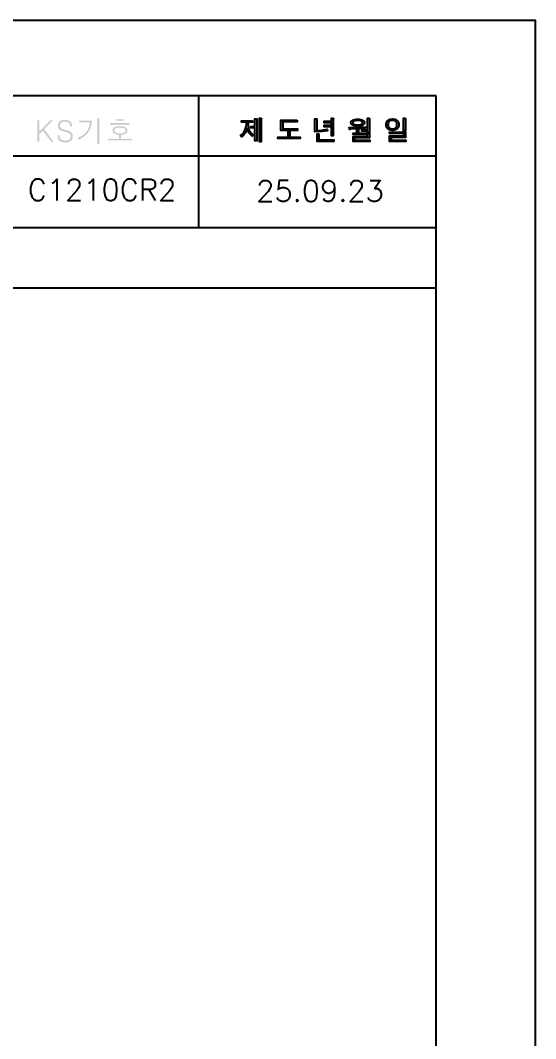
# Model space of a CAD drawing. Extents: x 63725 to 66151, y 58153 to 61583.
# Drawn here: x 65331 to 66151, y 59963 to 61583 of the extents above; entities that cross this region are included whole.
import ezdxf
from ezdxf.lldxf.tags import DXFTag

# ---------------------------------------------------------------- set-up
doc = ezdxf.new("R2010")
doc.units = 0
doc.header["$MEASUREMENT"] = 0
for name, color, linetype in [('LINE', 7, 'CONTINUOUS'), ('LINE @ 1 VP1', 7, 'CONTINUOUS'), ('LINE @ 1 VPModel', 7, 'CONTINUOUS'), ('YA', 7, 'CONTINUOUS')]:
    doc.layers.add(name, color=color, linetype=linetype)
doc.styles.get("Standard").update_dxf_attribs({"font": 'txt.shx', "bigfont": 'ghs.shx'})
tags = doc.linetypes.add('Amconstr', pattern=[9999, 9999, 0]).pattern_tags.tags
tags[6:7] = [DXFTag(74, 4), DXFTag(75, 0), DXFTag(340, '0'), DXFTag(46, 1.0), DXFTag(50, 0.0), DXFTag(44, 0.0), DXFTag(45, 0.0)]
tags[4:5] = [DXFTag(74, 4), DXFTag(75, 0), DXFTag(340, '0'), DXFTag(46, 1.0), DXFTag(50, 0.0), DXFTag(44, 0.0), DXFTag(45, 0.0)]

# ---------------------------------------------------------------- blocks, each defined once
blk = doc.blocks.new('*U32')
at = {"layer": 'LINE @ 1 VP1', "linetype": 'Amconstr'}
h = blk.add_hatch(color=256, dxfattribs=at)
h.dxf.hatch_style = 1
h.paths.add_polyline_path([(65368.8, 61410), (65382.5, 61424.1), (65378.5, 61424.1), (65361, 61406.1), (65361, 61424.1), (65357.9, 61424.1), (65357.9, 61390.1), (65361, 61390.1), (65361, 61402.1), (65366.6, 61407.9), (65380.3, 61390.1), (65384.2, 61390.1)])
h.paths.add_polyline_path([(65395.1, 61412.4), (65394.9, 61412.8), (65394.6, 61413.2), (65394.4, 61413.6), (65394.3, 61414.1), (65394.2, 61414.6), (65394.1, 61415.8), (65394.1, 61416.5), (65394.2, 61417.2), (65394.4, 61417.9), (65394.6, 61418.5), (65394.9, 61419.1), (65395.2, 61419.6), (65395.6, 61420.1), (65396.1, 61420.5), (65396.6, 61420.9), (65397.2, 61421.2), (65397.9, 61421.5), (65398.6, 61421.8), (65400.1, 61422.1), (65401.9, 61422.2), (65403.7, 61422.1), (65405.4, 61421.7), (65406.1, 61421.4), (65406.8, 61421.1), (65407.4, 61420.7), (65408, 61420.2), (65408.5, 61419.7), (65409, 61419.1), (65409.3, 61418.5), (65409.7, 61417.8), (65409.9, 61417.1), (65410.1, 61416.3), (65410.2, 61414.6), (65413.5, 61414.6), (65413.3, 61417), (65413, 61418), (65412.7, 61419), (65412.2, 61419.9), (65411.7, 61420.7), (65411.1, 61421.5), (65410.4, 61422.2), (65409.6, 61422.9), (65408.8, 61423.4), (65407.8, 61423.9), (65406.8, 61424.2), (65404.6, 61424.8), (65402, 61424.9), (65399.6, 61424.8), (65397.4, 61424.3), (65396.4, 61424), (65395.4, 61423.5), (65394.6, 61423), (65393.8, 61422.4), (65393.1, 61421.8), (65392.5, 61421.1), (65392, 61420.3), (65391.6, 61419.5), (65391.2, 61418.7), (65391, 61417.8), (65390.9, 61416.8), (65390.8, 61415.8), (65391, 61414), (65391.1, 61413.1), (65391.4, 61412.3), (65391.7, 61411.6), (65392.1, 61410.9), (65392.6, 61410.3), (65393.1, 61409.8), (65393.7, 61409.3), (65394.3, 61408.9), (65395.9, 61408), (65400.2, 61406.6), (65403.3, 61405.8), (65407.1, 61404.6), (65408.4, 61404), (65408.9, 61403.7), (65409.4, 61403.4), (65409.8, 61402.9), (65410.2, 61402.5), (65410.6, 61402), (65410.8, 61401.4), (65411, 61400.8), (65411.2, 61400.1), (65411.3, 61398.6), (65411.3, 61397.8), (65411.2, 61397.1), (65411, 61396.5), (65410.7, 61395.8), (65410.4, 61395.3), (65410, 61394.7), (65409.6, 61394.2), (65409, 61393.8), (65408.4, 61393.3), (65407.8, 61392.9), (65407.1, 61392.6), (65406.4, 61392.4), (65404.7, 61392), (65402.8, 61391.9), (65400.6, 61392), (65398.7, 61392.5), (65397.9, 61392.8), (65397.1, 61393.2), (65396.4, 61393.6), (65395.8, 61394.2), (65395.2, 61394.8), (65394.7, 61395.4), (65394.3, 61396.1), (65393.9, 61396.8), (65393.6, 61397.6), (65393.5, 61398.5), (65393.3, 61400.4), (65390.1, 61400.4), (65390.1, 61400.1), (65390.3, 61397.6), (65390.5, 61396.5), (65390.9, 61395.5), (65391.3, 61394.5), (65391.9, 61393.6), (65392.5, 61392.8), (65393.3, 61392), (65394.2, 61391.3), (65395.1, 61390.8), (65396.2, 61390.3), (65397.3, 61389.9), (65399.9, 61389.3), (65402.8, 61389.2), (65405.3, 61389.3), (65407.6, 61389.8), (65408.6, 61390.2), (65409.6, 61390.7), (65410.5, 61391.2), (65411.3, 61391.8), (65412, 61392.5), (65412.7, 61393.3), (65413.2, 61394.1), (65413.6, 61394.9), (65414, 61395.8), (65414.2, 61396.8), (65414.4, 61397.9), (65414.4, 61398.9), (65414.3, 61400.9), (65414.1, 61401.8), (65413.8, 61402.6), (65413.4, 61403.4), (65413, 61404.1), (65412.4, 61404.8), (65411.8, 61405.4), (65411.2, 61405.9), (65410.4, 61406.4), (65408.6, 61407.4), (65406.4, 61408.2), (65403.8, 61409), (65399.8, 61409.9), (65398.4, 61410.3), (65397.2, 61410.8), (65396.2, 61411.4), (65395.8, 61411.7), (65395.4, 61412)])
h.paths.add_polyline_path([(65444.4, 61417.9), (65445.2, 61423.5), (65424.5, 61423.5), (65424.5, 61420.9), (65441.8, 61420.9), (65441.1, 61416.5), (65439.8, 61412.4), (65437.9, 61408.6), (65435.4, 61405.2), (65432.6, 61402.4), (65429.4, 61400), (65425.9, 61397.9), (65422, 61396.3), (65424.1, 61393.7), (65428.5, 61395.9), (65432.3, 61398.3), (65435.5, 61401.1), (65438.3, 61404.2), (65440.9, 61408.2), (65443, 61412.8)])
h.paths.add_polyline_path([(65456.8, 61426), (65456.9, 61426.6), (65457.1, 61427), (65457.2, 61427.2), (65457.3, 61427.3), (65457.3, 61427.4), (65457.3, 61427.4), (65457.3, 61427.4), (65457.3, 61427.5), (65457.3, 61427.5), (65457.3, 61427.5), (65457.3, 61427.5), (65457.3, 61427.5), (65457.3, 61427.5), (65457.2, 61427.6), (65457.2, 61427.6), (65457.2, 61427.6), (65457.1, 61427.6), (65456.8, 61427.7), (65455.9, 61427.7), (65453.7, 61427.7), (65453.7, 61386.3), (65456.8, 61386.3)])
h.paths.add_polyline_path([(65496.2, 61425.9), (65482.8, 61425.9), (65482.8, 61423.5), (65496.2, 61423.5)])
h.paths.add_polyline_path([(65505.2, 61420), (65473.9, 61420), (65473.9, 61417.6), (65505.2, 61417.6)])
h.paths.add_polyline_path([(65498.5, 61412.9), (65497.7, 61413.4), (65496.8, 61413.8), (65494.7, 61414.5), (65492.3, 61414.8), (65489.6, 61415), (65486.8, 61414.8), (65484.4, 61414.5), (65482.3, 61413.8), (65481.4, 61413.4), (65480.6, 61412.9), (65479.9, 61412.5), (65479.3, 61411.9), (65478.8, 61411.4), (65478.4, 61410.8), (65478.1, 61410.1), (65477.9, 61409.5), (65477.8, 61408.7), (65477.7, 61408), (65477.8, 61407.3), (65477.9, 61406.7), (65478.1, 61406), (65478.4, 61405.5), (65478.7, 61404.9), (65479.1, 61404.4), (65479.6, 61403.9), (65480.2, 61403.4), (65480.9, 61402.9), (65481.7, 61402.5), (65483.5, 61401.9), (65485.6, 61401.4), (65488, 61401.2), (65488, 61394.7), (65470, 61394.7), (65470, 61392.2), (65509.1, 61392.2), (65509.1, 61394.7), (65491.1, 61394.7), (65491.1, 61401.2), (65493.5, 61401.4), (65495.6, 61401.9), (65497.4, 61402.5), (65498.2, 61402.9), (65498.9, 61403.4), (65499.5, 61403.9), (65500, 61404.4), (65500.4, 61404.9), (65500.8, 61405.5), (65501, 61406), (65501.2, 61406.7), (65501.4, 61407.3), (65501.4, 61408), (65501.4, 61408.7), (65501.2, 61409.5), (65501, 61410.1), (65500.7, 61410.8), (65500.3, 61411.4), (65499.8, 61411.9), (65499.2, 61412.5)])
h.paths.add_polyline_path([(65485.6, 61412.3), (65487.4, 61412.5), (65489.6, 61412.6), (65491.7, 61412.5), (65493.5, 61412.3), (65495, 61411.9), (65495.7, 61411.7), (65496.3, 61411.4), (65496.8, 61411.1), (65497.2, 61410.7), (65497.6, 61410.4), (65497.9, 61410), (65498.1, 61409.5), (65498.3, 61409.1), (65498.4, 61408.6), (65498.4, 61408), (65498.4, 61407.5), (65498.3, 61407), (65498.1, 61406.6), (65497.9, 61406.1), (65497.6, 61405.7), (65497.2, 61405.3), (65496.8, 61405), (65496.3, 61404.7), (65495.7, 61404.4), (65495, 61404.1), (65493.5, 61403.8), (65491.6, 61403.5), (65489.6, 61403.4), (65487.4, 61403.5), (65485.6, 61403.8), (65484.1, 61404.1), (65483.4, 61404.4), (65482.8, 61404.7), (65482.3, 61405), (65481.9, 61405.3), (65481.5, 61405.7), (65481.2, 61406.1), (65481, 61406.6), (65480.8, 61407), (65480.7, 61407.5), (65480.7, 61408), (65480.7, 61408.6), (65480.8, 61409.1), (65481, 61409.5), (65481.2, 61410), (65481.5, 61410.4), (65481.9, 61410.7), (65482.3, 61411.1), (65482.8, 61411.4), (65483.4, 61411.7), (65484.1, 61411.9)], flags=16)
h.paths.add_polyline_path([(65700.2, 61423.6), (65683, 61423.6), (65683, 61421.3), (65690.8, 61421.3), (65690.6, 61417.7), (65690.1, 61414.4), (65689.2, 61411.2), (65688, 61408.2), (65686.6, 61405.6), (65685, 61403.4), (65683.1, 61401.5), (65681.1, 61400), (65683, 61397.8), (65686, 61400.8), (65688.4, 61404), (65690.4, 61407.5), (65691.8, 61411.2), (65692.1, 61409.6), (65692.7, 61407.9), (65693.5, 61406.2), (65694.7, 61404.4), (65696.9, 61401.5), (65699.6, 61399), (65701.6, 61401.1), (65699.7, 61402.5), (65697.9, 61404.3), (65696.5, 61406.3), (65695.2, 61408.7), (65694.1, 61411.7), (65693.5, 61414.8), (65693.3, 61418), (65693.6, 61421.3), (65700.2, 61421.3)])
h.paths.add_polyline_path([(65707.1, 61425.3), (65707.1, 61425.7), (65707.3, 61426.1), (65707.4, 61426.3), (65707.4, 61426.4), (65707.4, 61426.5), (65707.5, 61426.5), (65707.5, 61426.5), (65707.4, 61426.5), (65707.4, 61426.6), (65707.4, 61426.6), (65707.4, 61426.6), (65707.4, 61426.6), (65707.4, 61426.6), (65707.3, 61426.7), (65707, 61426.7), (65706.3, 61426.8), (65704.2, 61426.8), (65704.2, 61414.3), (65697.8, 61414.3), (65697.8, 61412.1), (65704.2, 61412.1), (65704.2, 61391.9), (65707.1, 61391.9)])
h.paths.add_polyline_path([(65714.2, 61426.1), (65714.3, 61426.5), (65714.4, 61426.7), (65714.5, 61426.9), (65714.6, 61427.1), (65714.6, 61427.1), (65714.6, 61427.2), (65714.6, 61427.2), (65714.6, 61427.2), (65714.6, 61427.3), (65714.6, 61427.3), (65714.5, 61427.3), (65714.5, 61427.3), (65714.5, 61427.3), (65714.5, 61427.3), (65714.5, 61427.4), (65714.4, 61427.4), (65714.3, 61427.4), (65714, 61427.4), (65713.6, 61427.4), (65711.4, 61427.4), (65711.4, 61389.8), (65714.2, 61389.8)])
h.paths.add_polyline_path([(65771.2, 61424.4), (65745.5, 61424.4), (65745.5, 61408.3), (65756.9, 61408.3), (65756.9, 61397.5), (65740.6, 61397.5), (65740.6, 61395.2), (65776.1, 61395.2), (65776.1, 61397.5), (65759.8, 61397.5), (65759.8, 61408.3), (65771.8, 61408.3), (65771.8, 61410.7), (65748.3, 61410.7), (65748.3, 61422.1), (65771.2, 61422.1)])
h.paths.add_polyline_path([(65802.4, 61424.7), (65802.5, 61425.2), (65802.6, 61425.7), (65802.7, 61425.9), (65802.8, 61426), (65802.8, 61426.1), (65802.8, 61426.2), (65802.8, 61426.2), (65802.7, 61426.3), (65802.7, 61426.3), (65802.7, 61426.3), (65802.7, 61426.3), (65802.7, 61426.3), (65802.7, 61426.4), (65802.6, 61426.4), (65802.5, 61426.4), (65802.4, 61426.5), (65802.3, 61426.5), (65801.4, 61426.6), (65799.6, 61426.6), (65799.6, 61406), (65811.2, 61406.5), (65819.6, 61407.8), (65819.2, 61410.3), (65810.6, 61408.7), (65802.4, 61408.3)])
h.paths.add_polyline_path([(65828.9, 61426.2), (65828.9, 61426.5), (65829.1, 61426.8), (65829.1, 61427), (65829.2, 61427.1), (65829.2, 61427.2), (65829.2, 61427.2), (65829.2, 61427.2), (65829.2, 61427.2), (65829.2, 61427.3), (65829.2, 61427.3), (65829.2, 61427.3), (65829.2, 61427.3), (65829.1, 61427.3), (65829.1, 61427.3), (65829.1, 61427.4), (65829, 61427.4), (65828.9, 61427.4), (65828.6, 61427.4), (65828.3, 61427.4), (65826.1, 61427.4), (65826.1, 61422.7), (65814.2, 61422.7), (65814.2, 61420.3), (65826.1, 61420.3), (65826.1, 61416.4), (65814.2, 61416.4), (65814.2, 61414), (65826.1, 61414), (65826.1, 61399.7), (65828.9, 61399.7)])
h.paths.add_polyline_path([(65805.8, 61401.3), (65805.8, 61401.7), (65805.9, 61402), (65806, 61402.2), (65806.1, 61402.3), (65806.1, 61402.3), (65806.1, 61402.4), (65806.1, 61402.4), (65806.1, 61402.4), (65806.1, 61402.4), (65806.1, 61402.4), (65806.1, 61402.4), (65806, 61402.5), (65806, 61402.5), (65805.9, 61402.5), (65805.8, 61402.5), (65805.7, 61402.6), (65805, 61402.6), (65803, 61402.6), (65803, 61390.8), (65829.7, 61390.8), (65829.7, 61393.1), (65805.8, 61393.1)])
h.paths.add_polyline_path([(65877.7, 61418.4), (65878, 61418.9), (65878.2, 61419.4), (65878.3, 61420), (65878.4, 61420.5), (65878.3, 61421.1), (65878.2, 61421.7), (65878, 61422.2), (65877.7, 61422.8), (65877.3, 61423.2), (65876.9, 61423.7), (65876.3, 61424.1), (65875.7, 61424.5), (65874.1, 61425.3), (65872.2, 61425.8), (65870, 61426.1), (65867.6, 61426.2), (65865.2, 61426.1), (65863, 61425.8), (65861.1, 61425.3), (65859.5, 61424.5), (65858.9, 61424.1), (65858.4, 61423.7), (65857.9, 61423.2), (65857.5, 61422.8), (65857.2, 61422.2), (65857, 61421.7), (65856.9, 61421.1), (65856.9, 61420.5), (65856.9, 61420), (65857, 61419.4), (65857.2, 61418.9), (65857.5, 61418.4), (65857.9, 61417.9), (65858.4, 61417.5), (65858.9, 61417), (65859.5, 61416.6), (65860.3, 61416.2), (65861.1, 61415.9), (65863, 61415.3), (65865.2, 61415), (65867.6, 61414.9), (65870, 61415), (65872.2, 61415.3), (65874.1, 61415.9), (65874.9, 61416.2), (65875.7, 61416.6), (65876.3, 61417), (65876.9, 61417.5), (65877.3, 61417.9)])
h.paths.add_polyline_path([(65874.4, 61418.6), (65874, 61418.3), (65873.5, 61418.1), (65872.4, 61417.6), (65871, 61417.3), (65867.6, 61417.1), (65864.2, 61417.3), (65862.8, 61417.6), (65861.7, 61418.1), (65861.2, 61418.3), (65860.8, 61418.6), (65860.5, 61418.9), (65860.2, 61419.2), (65860, 61419.5), (65859.8, 61419.8), (65859.8, 61420), (65859.7, 61420.2), (65859.7, 61420.5), (65859.7, 61420.9), (65859.8, 61421.3), (65860, 61421.6), (65860.2, 61421.9), (65860.5, 61422.2), (65860.8, 61422.5), (65861.2, 61422.8), (65861.7, 61423), (65862.8, 61423.5), (65864.2, 61423.8), (65867.6, 61424), (65871, 61423.8), (65872.4, 61423.5), (65873.5, 61423), (65874, 61422.8), (65874.4, 61422.5), (65874.7, 61422.2), (65875, 61421.9), (65875.2, 61421.6), (65875.4, 61421.3), (65875.5, 61421.1), (65875.5, 61420.9), (65875.5, 61420.5), (65875.5, 61420.2), (65875.5, 61420), (65875.4, 61419.8), (65875.3, 61419.6), (65875.2, 61419.5), (65875, 61419.2), (65874.7, 61418.9)], flags=16)
h.paths.add_polyline_path([(65880, 61411.6), (65879.7, 61413.9), (65864.7, 61412.8), (65854.2, 61412.6), (65854.5, 61410.6), (65854.6, 61410.2), (65854.7, 61409.9), (65854.7, 61409.8), (65854.8, 61409.7), (65854.8, 61409.7), (65854.8, 61409.6), (65854.8, 61409.6), (65854.9, 61409.6), (65854.9, 61409.6), (65854.9, 61409.6), (65854.9, 61409.6), (65854.9, 61409.6), (65854.9, 61409.6), (65854.9, 61409.6), (65855, 61409.6), (65855, 61409.7), (65855.2, 61409.8), (65855.3, 61409.9), (65855.6, 61410.2), (65856, 61410.3), (65866.2, 61410.6), (65866.2, 61404.7), (65869, 61404.7), (65869, 61410.7), (65874.5, 61411.1)])
at = {"layer": 'LINE @ 1 VPModel', "linetype": 'Amconstr'}
h = blk.add_hatch(color=256, dxfattribs=at)
h.dxf.hatch_style = 1
h.paths.add_polyline_path([(65368.8, 61410), (65382.5, 61424.1), (65378.5, 61424.1), (65361, 61406.1), (65361, 61424.1), (65357.9, 61424.1), (65357.9, 61390.1), (65361, 61390.1), (65361, 61402.1), (65366.6, 61407.9), (65380.3, 61390.1), (65384.2, 61390.1)])
h.paths.add_polyline_path([(65395.1, 61412.4), (65394.9, 61412.8), (65394.6, 61413.2), (65394.4, 61413.6), (65394.3, 61414.1), (65394.2, 61414.6), (65394.1, 61415.8), (65394.1, 61416.5), (65394.2, 61417.2), (65394.4, 61417.9), (65394.6, 61418.5), (65394.9, 61419.1), (65395.2, 61419.6), (65395.6, 61420.1), (65396.1, 61420.5), (65396.6, 61420.9), (65397.2, 61421.2), (65397.9, 61421.5), (65398.6, 61421.8), (65400.1, 61422.1), (65401.9, 61422.2), (65403.7, 61422.1), (65405.4, 61421.7), (65406.1, 61421.4), (65406.8, 61421.1), (65407.4, 61420.7), (65408, 61420.2), (65408.5, 61419.7), (65409, 61419.1), (65409.3, 61418.5), (65409.7, 61417.8), (65409.9, 61417.1), (65410.1, 61416.3), (65410.2, 61414.6), (65413.5, 61414.6), (65413.3, 61417), (65413, 61418), (65412.7, 61419), (65412.2, 61419.9), (65411.7, 61420.7), (65411.1, 61421.5), (65410.4, 61422.2), (65409.6, 61422.9), (65408.8, 61423.4), (65407.8, 61423.9), (65406.8, 61424.2), (65404.6, 61424.8), (65402, 61424.9), (65399.6, 61424.8), (65397.4, 61424.3), (65396.4, 61424), (65395.4, 61423.5), (65394.6, 61423), (65393.8, 61422.4), (65393.1, 61421.8), (65392.5, 61421.1), (65392, 61420.3), (65391.6, 61419.5), (65391.2, 61418.7), (65391, 61417.8), (65390.9, 61416.8), (65390.8, 61415.8), (65391, 61414), (65391.1, 61413.1), (65391.4, 61412.3), (65391.7, 61411.6), (65392.1, 61410.9), (65392.6, 61410.3), (65393.1, 61409.8), (65393.7, 61409.3), (65394.3, 61408.9), (65395.9, 61408), (65400.2, 61406.6), (65403.3, 61405.8), (65407.1, 61404.6), (65408.4, 61404), (65408.9, 61403.7), (65409.4, 61403.4), (65409.8, 61402.9), (65410.2, 61402.5), (65410.6, 61402), (65410.8, 61401.4), (65411, 61400.8), (65411.2, 61400.1), (65411.3, 61398.6), (65411.3, 61397.8), (65411.2, 61397.1), (65411, 61396.5), (65410.7, 61395.8), (65410.4, 61395.3), (65410, 61394.7), (65409.6, 61394.2), (65409, 61393.8), (65408.4, 61393.3), (65407.8, 61392.9), (65407.1, 61392.6), (65406.4, 61392.4), (65404.7, 61392), (65402.8, 61391.9), (65400.6, 61392), (65398.7, 61392.5), (65397.9, 61392.8), (65397.1, 61393.2), (65396.4, 61393.6), (65395.8, 61394.2), (65395.2, 61394.8), (65394.7, 61395.4), (65394.3, 61396.1), (65393.9, 61396.8), (65393.6, 61397.6), (65393.5, 61398.5), (65393.3, 61400.4), (65390.1, 61400.4), (65390.1, 61400.1), (65390.3, 61397.6), (65390.5, 61396.5), (65390.9, 61395.5), (65391.3, 61394.5), (65391.9, 61393.6), (65392.5, 61392.8), (65393.3, 61392), (65394.2, 61391.3), (65395.1, 61390.8), (65396.2, 61390.3), (65397.3, 61389.9), (65399.9, 61389.3), (65402.8, 61389.2), (65405.3, 61389.3), (65407.6, 61389.8), (65408.6, 61390.2), (65409.6, 61390.7), (65410.5, 61391.2), (65411.3, 61391.8), (65412, 61392.5), (65412.7, 61393.3), (65413.2, 61394.1), (65413.6, 61394.9), (65414, 61395.8), (65414.2, 61396.8), (65414.4, 61397.9), (65414.4, 61398.9), (65414.3, 61400.9), (65414.1, 61401.8), (65413.8, 61402.6), (65413.4, 61403.4), (65413, 61404.1), (65412.4, 61404.8), (65411.8, 61405.4), (65411.2, 61405.9), (65410.4, 61406.4), (65408.6, 61407.4), (65406.4, 61408.2), (65403.8, 61409), (65399.8, 61409.9), (65398.4, 61410.3), (65397.2, 61410.8), (65396.2, 61411.4), (65395.8, 61411.7), (65395.4, 61412)])
h.paths.add_polyline_path([(65444.4, 61417.9), (65445.2, 61423.5), (65424.5, 61423.5), (65424.5, 61420.9), (65441.8, 61420.9), (65441.1, 61416.5), (65439.8, 61412.4), (65437.9, 61408.6), (65435.4, 61405.2), (65432.6, 61402.4), (65429.4, 61400), (65425.9, 61397.9), (65422, 61396.3), (65424.1, 61393.7), (65428.5, 61395.9), (65432.3, 61398.3), (65435.5, 61401.1), (65438.3, 61404.2), (65440.9, 61408.2), (65443, 61412.8)])
h.paths.add_polyline_path([(65456.8, 61426), (65456.9, 61426.6), (65457.1, 61427), (65457.2, 61427.2), (65457.3, 61427.3), (65457.3, 61427.4), (65457.3, 61427.4), (65457.3, 61427.4), (65457.3, 61427.5), (65457.3, 61427.5), (65457.3, 61427.5), (65457.3, 61427.5), (65457.3, 61427.5), (65457.3, 61427.5), (65457.2, 61427.6), (65457.2, 61427.6), (65457.2, 61427.6), (65457.1, 61427.6), (65456.8, 61427.7), (65455.9, 61427.7), (65453.7, 61427.7), (65453.7, 61386.3), (65456.8, 61386.3)])
h.paths.add_polyline_path([(65496.2, 61425.9), (65482.8, 61425.9), (65482.8, 61423.5), (65496.2, 61423.5)])
h.paths.add_polyline_path([(65505.2, 61420), (65473.9, 61420), (65473.9, 61417.6), (65505.2, 61417.6)])
h.paths.add_polyline_path([(65498.5, 61412.9), (65497.7, 61413.4), (65496.8, 61413.8), (65494.7, 61414.5), (65492.3, 61414.8), (65489.6, 61415), (65486.8, 61414.8), (65484.4, 61414.5), (65482.3, 61413.8), (65481.4, 61413.4), (65480.6, 61412.9), (65479.9, 61412.5), (65479.3, 61411.9), (65478.8, 61411.4), (65478.4, 61410.8), (65478.1, 61410.1), (65477.9, 61409.5), (65477.8, 61408.7), (65477.7, 61408), (65477.8, 61407.3), (65477.9, 61406.7), (65478.1, 61406), (65478.4, 61405.5), (65478.7, 61404.9), (65479.1, 61404.4), (65479.6, 61403.9), (65480.2, 61403.4), (65480.9, 61402.9), (65481.7, 61402.5), (65483.5, 61401.9), (65485.6, 61401.4), (65488, 61401.2), (65488, 61394.7), (65470, 61394.7), (65470, 61392.2), (65509.1, 61392.2), (65509.1, 61394.7), (65491.1, 61394.7), (65491.1, 61401.2), (65493.5, 61401.4), (65495.6, 61401.9), (65497.4, 61402.5), (65498.2, 61402.9), (65498.9, 61403.4), (65499.5, 61403.9), (65500, 61404.4), (65500.4, 61404.9), (65500.8, 61405.5), (65501, 61406), (65501.2, 61406.7), (65501.4, 61407.3), (65501.4, 61408), (65501.4, 61408.7), (65501.2, 61409.5), (65501, 61410.1), (65500.7, 61410.8), (65500.3, 61411.4), (65499.8, 61411.9), (65499.2, 61412.5)])
h.paths.add_polyline_path([(65485.6, 61412.3), (65487.4, 61412.5), (65489.6, 61412.6), (65491.7, 61412.5), (65493.5, 61412.3), (65495, 61411.9), (65495.7, 61411.7), (65496.3, 61411.4), (65496.8, 61411.1), (65497.2, 61410.7), (65497.6, 61410.4), (65497.9, 61410), (65498.1, 61409.5), (65498.3, 61409.1), (65498.4, 61408.6), (65498.4, 61408), (65498.4, 61407.5), (65498.3, 61407), (65498.1, 61406.6), (65497.9, 61406.1), (65497.6, 61405.7), (65497.2, 61405.3), (65496.8, 61405), (65496.3, 61404.7), (65495.7, 61404.4), (65495, 61404.1), (65493.5, 61403.8), (65491.6, 61403.5), (65489.6, 61403.4), (65487.4, 61403.5), (65485.6, 61403.8), (65484.1, 61404.1), (65483.4, 61404.4), (65482.8, 61404.7), (65482.3, 61405), (65481.9, 61405.3), (65481.5, 61405.7), (65481.2, 61406.1), (65481, 61406.6), (65480.8, 61407), (65480.7, 61407.5), (65480.7, 61408), (65480.7, 61408.6), (65480.8, 61409.1), (65481, 61409.5), (65481.2, 61410), (65481.5, 61410.4), (65481.9, 61410.7), (65482.3, 61411.1), (65482.8, 61411.4), (65483.4, 61411.7), (65484.1, 61411.9)], flags=16)
h.paths.add_polyline_path([(65700.2, 61423.6), (65683, 61423.6), (65683, 61421.3), (65690.8, 61421.3), (65690.6, 61417.7), (65690.1, 61414.4), (65689.2, 61411.2), (65688, 61408.2), (65686.6, 61405.6), (65685, 61403.4), (65683.1, 61401.5), (65681.1, 61400), (65683, 61397.8), (65686, 61400.8), (65688.4, 61404), (65690.4, 61407.5), (65691.8, 61411.2), (65692.1, 61409.6), (65692.7, 61407.9), (65693.5, 61406.2), (65694.7, 61404.4), (65696.9, 61401.5), (65699.6, 61399), (65701.6, 61401.1), (65699.7, 61402.5), (65697.9, 61404.3), (65696.5, 61406.3), (65695.2, 61408.7), (65694.1, 61411.7), (65693.5, 61414.8), (65693.3, 61418), (65693.6, 61421.3), (65700.2, 61421.3)])
h.paths.add_polyline_path([(65707.1, 61425.3), (65707.1, 61425.7), (65707.3, 61426.1), (65707.4, 61426.3), (65707.4, 61426.4), (65707.4, 61426.5), (65707.5, 61426.5), (65707.5, 61426.5), (65707.4, 61426.5), (65707.4, 61426.6), (65707.4, 61426.6), (65707.4, 61426.6), (65707.4, 61426.6), (65707.4, 61426.6), (65707.3, 61426.7), (65707, 61426.7), (65706.3, 61426.8), (65704.2, 61426.8), (65704.2, 61414.3), (65697.8, 61414.3), (65697.8, 61412.1), (65704.2, 61412.1), (65704.2, 61391.9), (65707.1, 61391.9)])
h.paths.add_polyline_path([(65714.2, 61426.1), (65714.3, 61426.5), (65714.4, 61426.7), (65714.5, 61426.9), (65714.6, 61427.1), (65714.6, 61427.1), (65714.6, 61427.2), (65714.6, 61427.2), (65714.6, 61427.2), (65714.6, 61427.3), (65714.6, 61427.3), (65714.5, 61427.3), (65714.5, 61427.3), (65714.5, 61427.3), (65714.5, 61427.3), (65714.5, 61427.4), (65714.4, 61427.4), (65714.3, 61427.4), (65714, 61427.4), (65713.6, 61427.4), (65711.4, 61427.4), (65711.4, 61389.8), (65714.2, 61389.8)])
h.paths.add_polyline_path([(65771.2, 61424.4), (65745.5, 61424.4), (65745.5, 61408.3), (65756.9, 61408.3), (65756.9, 61397.5), (65740.6, 61397.5), (65740.6, 61395.2), (65776.1, 61395.2), (65776.1, 61397.5), (65759.8, 61397.5), (65759.8, 61408.3), (65771.8, 61408.3), (65771.8, 61410.7), (65748.3, 61410.7), (65748.3, 61422.1), (65771.2, 61422.1)])
h.paths.add_polyline_path([(65802.4, 61424.7), (65802.5, 61425.2), (65802.6, 61425.7), (65802.7, 61425.9), (65802.8, 61426), (65802.8, 61426.1), (65802.8, 61426.2), (65802.8, 61426.2), (65802.7, 61426.3), (65802.7, 61426.3), (65802.7, 61426.3), (65802.7, 61426.3), (65802.7, 61426.3), (65802.7, 61426.4), (65802.6, 61426.4), (65802.5, 61426.4), (65802.4, 61426.5), (65802.3, 61426.5), (65801.4, 61426.6), (65799.6, 61426.6), (65799.6, 61406), (65811.2, 61406.5), (65819.6, 61407.8), (65819.2, 61410.3), (65810.6, 61408.7), (65802.4, 61408.3)])
h.paths.add_polyline_path([(65828.9, 61426.2), (65828.9, 61426.5), (65829.1, 61426.8), (65829.1, 61427), (65829.2, 61427.1), (65829.2, 61427.2), (65829.2, 61427.2), (65829.2, 61427.2), (65829.2, 61427.2), (65829.2, 61427.3), (65829.2, 61427.3), (65829.2, 61427.3), (65829.2, 61427.3), (65829.1, 61427.3), (65829.1, 61427.3), (65829.1, 61427.4), (65829, 61427.4), (65828.9, 61427.4), (65828.6, 61427.4), (65828.3, 61427.4), (65826.1, 61427.4), (65826.1, 61422.7), (65814.2, 61422.7), (65814.2, 61420.3), (65826.1, 61420.3), (65826.1, 61416.4), (65814.2, 61416.4), (65814.2, 61414), (65826.1, 61414), (65826.1, 61399.7), (65828.9, 61399.7)])
h.paths.add_polyline_path([(65805.8, 61401.3), (65805.8, 61401.7), (65805.9, 61402), (65806, 61402.2), (65806.1, 61402.3), (65806.1, 61402.3), (65806.1, 61402.4), (65806.1, 61402.4), (65806.1, 61402.4), (65806.1, 61402.4), (65806.1, 61402.4), (65806.1, 61402.4), (65806, 61402.5), (65806, 61402.5), (65805.9, 61402.5), (65805.8, 61402.5), (65805.7, 61402.6), (65805, 61402.6), (65803, 61402.6), (65803, 61390.8), (65829.7, 61390.8), (65829.7, 61393.1), (65805.8, 61393.1)])
h.paths.add_polyline_path([(65877.7, 61418.4), (65878, 61418.9), (65878.2, 61419.4), (65878.3, 61420), (65878.4, 61420.5), (65878.3, 61421.1), (65878.2, 61421.7), (65878, 61422.2), (65877.7, 61422.8), (65877.3, 61423.2), (65876.9, 61423.7), (65876.3, 61424.1), (65875.7, 61424.5), (65874.1, 61425.3), (65872.2, 61425.8), (65870, 61426.1), (65867.6, 61426.2), (65865.2, 61426.1), (65863, 61425.8), (65861.1, 61425.3), (65859.5, 61424.5), (65858.9, 61424.1), (65858.4, 61423.7), (65857.9, 61423.2), (65857.5, 61422.8), (65857.2, 61422.2), (65857, 61421.7), (65856.9, 61421.1), (65856.9, 61420.5), (65856.9, 61420), (65857, 61419.4), (65857.2, 61418.9), (65857.5, 61418.4), (65857.9, 61417.9), (65858.4, 61417.5), (65858.9, 61417), (65859.5, 61416.6), (65860.3, 61416.2), (65861.1, 61415.9), (65863, 61415.3), (65865.2, 61415), (65867.6, 61414.9), (65870, 61415), (65872.2, 61415.3), (65874.1, 61415.9), (65874.9, 61416.2), (65875.7, 61416.6), (65876.3, 61417), (65876.9, 61417.5), (65877.3, 61417.9)])
h.paths.add_polyline_path([(65874.4, 61418.6), (65874, 61418.3), (65873.5, 61418.1), (65872.4, 61417.6), (65871, 61417.3), (65867.6, 61417.1), (65864.2, 61417.3), (65862.8, 61417.6), (65861.7, 61418.1), (65861.2, 61418.3), (65860.8, 61418.6), (65860.5, 61418.9), (65860.2, 61419.2), (65860, 61419.5), (65859.8, 61419.8), (65859.8, 61420), (65859.7, 61420.2), (65859.7, 61420.5), (65859.7, 61420.9), (65859.8, 61421.3), (65860, 61421.6), (65860.2, 61421.9), (65860.5, 61422.2), (65860.8, 61422.5), (65861.2, 61422.8), (65861.7, 61423), (65862.8, 61423.5), (65864.2, 61423.8), (65867.6, 61424), (65871, 61423.8), (65872.4, 61423.5), (65873.5, 61423), (65874, 61422.8), (65874.4, 61422.5), (65874.7, 61422.2), (65875, 61421.9), (65875.2, 61421.6), (65875.4, 61421.3), (65875.5, 61421.1), (65875.5, 61420.9), (65875.5, 61420.5), (65875.5, 61420.2), (65875.5, 61420), (65875.4, 61419.8), (65875.3, 61419.6), (65875.2, 61419.5), (65875, 61419.2), (65874.7, 61418.9)], flags=16)
h.paths.add_polyline_path([(65880, 61411.6), (65879.7, 61413.9), (65864.7, 61412.8), (65854.2, 61412.6), (65854.5, 61410.6), (65854.6, 61410.2), (65854.7, 61409.9), (65854.7, 61409.8), (65854.8, 61409.7), (65854.8, 61409.7), (65854.8, 61409.6), (65854.8, 61409.6), (65854.9, 61409.6), (65854.9, 61409.6), (65854.9, 61409.6), (65854.9, 61409.6), (65854.9, 61409.6), (65854.9, 61409.6), (65854.9, 61409.6), (65855, 61409.6), (65855, 61409.7), (65855.2, 61409.8), (65855.3, 61409.9), (65855.6, 61410.2), (65856, 61410.3), (65866.2, 61410.6), (65866.2, 61404.7), (65869, 61404.7), (65869, 61410.7), (65874.5, 61411.1)])
blk = doc.blocks.new('*U33')
at = {"layer": 'LINE @ 1 VP1', "linetype": 'Amconstr'}
h = blk.add_hatch(color=256, dxfattribs=at)
h.dxf.hatch_style = 1
h.paths.add_polyline_path([(65886.2, 61426), (65886.2, 61426.4), (65886.4, 61426.7), (65886.5, 61426.9), (65886.6, 61427), (65886.6, 61427.1), (65886.6, 61427.2), (65886.6, 61427.2), (65886.6, 61427.2), (65886.6, 61427.2), (65886.5, 61427.3), (65886.5, 61427.3), (65886.5, 61427.3), (65886.5, 61427.3), (65886.4, 61427.3), (65886.4, 61427.4), (65886.3, 61427.4), (65886, 61427.4), (65885.7, 61427.4), (65883.4, 61427.4), (65883.4, 61409.1), (65874.3, 61409.1), (65874.3, 61406.9), (65883.4, 61406.9), (65883.4, 61404.7), (65886.2, 61404.7)])
h.paths.add_polyline_path([(65886.2, 61403.9), (65860.2, 61403.9), (65860.2, 61401.6), (65883.5, 61401.6), (65883.5, 61398.6), (65860.2, 61398.6), (65860.2, 61390.3), (65887.1, 61390.3), (65887.1, 61392.6), (65862.8, 61392.6), (65862.8, 61396.3), (65886.2, 61396.3)])
h.paths.add_polyline_path([(65929.8, 61410.3), (65930.5, 61411), (65931.1, 61411.6), (65931.6, 61412.3), (65932, 61413), (65932.4, 61413.8), (65932.6, 61414.6), (65932.8, 61415.5), (65933, 61417.4), (65932.8, 61419.3), (65932.6, 61420.2), (65932.4, 61421), (65932, 61421.8), (65931.6, 61422.6), (65931.1, 61423.2), (65930.5, 61423.9), (65929.8, 61424.5), (65929, 61425.1), (65928.1, 61425.5), (65927.2, 61425.9), (65926.2, 61426.2), (65925.2, 61426.4), (65922.9, 61426.5), (65920.6, 61426.4), (65919.6, 61426.2), (65918.6, 61425.9), (65917.7, 61425.5), (65916.9, 61425.1), (65916.1, 61424.5), (65915.4, 61423.9), (65914.8, 61423.2), (65914.3, 61422.6), (65913.8, 61421.8), (65913.5, 61421), (65913.2, 61420.2), (65913, 61419.3), (65912.9, 61417.4), (65913, 61415.5), (65913.2, 61414.6), (65913.5, 61413.8), (65913.8, 61413), (65914.3, 61412.3), (65914.8, 61411.6), (65915.4, 61411), (65916.1, 61410.3), (65916.9, 61409.8), (65917.7, 61409.3), (65918.6, 61408.9), (65919.6, 61408.6), (65920.6, 61408.4), (65922.9, 61408.3), (65925.2, 61408.4), (65926.2, 61408.6), (65927.2, 61408.9), (65928.1, 61409.3), (65929, 61409.8)])
h.paths.add_polyline_path([(65921.3, 61410.9), (65920.6, 61411), (65919.9, 61411.2), (65919.2, 61411.5), (65918.6, 61411.8), (65918.1, 61412.2), (65917.6, 61412.7), (65917.2, 61413.1), (65916.8, 61413.6), (65916.5, 61414.2), (65916.3, 61414.7), (65916.1, 61415.3), (65915.9, 61416), (65915.8, 61417.4), (65915.9, 61418.9), (65916.1, 61419.5), (65916.3, 61420.1), (65916.5, 61420.7), (65916.8, 61421.3), (65917.2, 61421.8), (65917.6, 61422.2), (65918.1, 61422.7), (65918.6, 61423.1), (65919.2, 61423.4), (65919.9, 61423.7), (65920.6, 61423.9), (65921.3, 61424), (65922.9, 61424.1), (65924.5, 61424), (65925.3, 61423.9), (65926, 61423.7), (65926.6, 61423.4), (65927.2, 61423.1), (65927.8, 61422.7), (65928.3, 61422.2), (65928.7, 61421.8), (65929.1, 61421.3), (65929.4, 61420.7), (65929.6, 61420.1), (65929.8, 61419.5), (65930, 61418.9), (65930.1, 61417.4), (65930, 61416), (65929.8, 61415.4), (65929.6, 61414.8), (65929.4, 61414.2), (65929.1, 61413.6), (65928.7, 61413.1), (65928.3, 61412.7), (65927.8, 61412.2), (65927.2, 61411.8), (65926.6, 61411.5), (65926, 61411.2), (65925.3, 61411), (65924.5, 61410.9), (65922.9, 61410.8)], flags=16)
h.paths.add_polyline_path([(65943.6, 61426.1), (65943.6, 61426.5), (65943.8, 61426.7), (65943.9, 61426.9), (65943.9, 61427.1), (65943.9, 61427.1), (65943.9, 61427.2), (65943.9, 61427.2), (65943.9, 61427.2), (65943.9, 61427.3), (65943.9, 61427.3), (65943.9, 61427.3), (65943.9, 61427.3), (65943.9, 61427.3), (65943.8, 61427.3), (65943.8, 61427.4), (65943.7, 61427.4), (65943.6, 61427.4), (65943.3, 61427.4), (65943, 61427.4), (65940.7, 61427.4), (65940.7, 61407.2), (65943.6, 61407.2)])
h.paths.add_polyline_path([(65943.6, 61405.4), (65918.1, 61405.4), (65918.1, 61403.1), (65940.9, 61403.1), (65940.9, 61399.4), (65918.1, 61399.4), (65918.1, 61390.3), (65944.4, 61390.3), (65944.4, 61392.6), (65920.8, 61392.6), (65920.8, 61397.1), (65943.6, 61397.1)])
at = {"layer": 'LINE @ 1 VPModel', "linetype": 'Amconstr'}
h = blk.add_hatch(color=256, dxfattribs=at)
h.dxf.hatch_style = 1
h.paths.add_polyline_path([(65886.2, 61426), (65886.2, 61426.4), (65886.4, 61426.7), (65886.5, 61426.9), (65886.6, 61427), (65886.6, 61427.1), (65886.6, 61427.2), (65886.6, 61427.2), (65886.6, 61427.2), (65886.6, 61427.2), (65886.5, 61427.3), (65886.5, 61427.3), (65886.5, 61427.3), (65886.5, 61427.3), (65886.4, 61427.3), (65886.4, 61427.4), (65886.3, 61427.4), (65886, 61427.4), (65885.7, 61427.4), (65883.4, 61427.4), (65883.4, 61409.1), (65874.3, 61409.1), (65874.3, 61406.9), (65883.4, 61406.9), (65883.4, 61404.7), (65886.2, 61404.7)])
h.paths.add_polyline_path([(65886.2, 61403.9), (65860.2, 61403.9), (65860.2, 61401.6), (65883.5, 61401.6), (65883.5, 61398.6), (65860.2, 61398.6), (65860.2, 61390.3), (65887.1, 61390.3), (65887.1, 61392.6), (65862.8, 61392.6), (65862.8, 61396.3), (65886.2, 61396.3)])
h.paths.add_polyline_path([(65929.8, 61410.3), (65930.5, 61411), (65931.1, 61411.6), (65931.6, 61412.3), (65932, 61413), (65932.4, 61413.8), (65932.6, 61414.6), (65932.8, 61415.5), (65933, 61417.4), (65932.8, 61419.3), (65932.6, 61420.2), (65932.4, 61421), (65932, 61421.8), (65931.6, 61422.6), (65931.1, 61423.2), (65930.5, 61423.9), (65929.8, 61424.5), (65929, 61425.1), (65928.1, 61425.5), (65927.2, 61425.9), (65926.2, 61426.2), (65925.2, 61426.4), (65922.9, 61426.5), (65920.6, 61426.4), (65919.6, 61426.2), (65918.6, 61425.9), (65917.7, 61425.5), (65916.9, 61425.1), (65916.1, 61424.5), (65915.4, 61423.9), (65914.8, 61423.2), (65914.3, 61422.6), (65913.8, 61421.8), (65913.5, 61421), (65913.2, 61420.2), (65913, 61419.3), (65912.9, 61417.4), (65913, 61415.5), (65913.2, 61414.6), (65913.5, 61413.8), (65913.8, 61413), (65914.3, 61412.3), (65914.8, 61411.6), (65915.4, 61411), (65916.1, 61410.3), (65916.9, 61409.8), (65917.7, 61409.3), (65918.6, 61408.9), (65919.6, 61408.6), (65920.6, 61408.4), (65922.9, 61408.3), (65925.2, 61408.4), (65926.2, 61408.6), (65927.2, 61408.9), (65928.1, 61409.3), (65929, 61409.8)])
h.paths.add_polyline_path([(65921.3, 61410.9), (65920.6, 61411), (65919.9, 61411.2), (65919.2, 61411.5), (65918.6, 61411.8), (65918.1, 61412.2), (65917.6, 61412.7), (65917.2, 61413.1), (65916.8, 61413.6), (65916.5, 61414.2), (65916.3, 61414.7), (65916.1, 61415.3), (65915.9, 61416), (65915.8, 61417.4), (65915.9, 61418.9), (65916.1, 61419.5), (65916.3, 61420.1), (65916.5, 61420.7), (65916.8, 61421.3), (65917.2, 61421.8), (65917.6, 61422.2), (65918.1, 61422.7), (65918.6, 61423.1), (65919.2, 61423.4), (65919.9, 61423.7), (65920.6, 61423.9), (65921.3, 61424), (65922.9, 61424.1), (65924.5, 61424), (65925.3, 61423.9), (65926, 61423.7), (65926.6, 61423.4), (65927.2, 61423.1), (65927.8, 61422.7), (65928.3, 61422.2), (65928.7, 61421.8), (65929.1, 61421.3), (65929.4, 61420.7), (65929.6, 61420.1), (65929.8, 61419.5), (65930, 61418.9), (65930.1, 61417.4), (65930, 61416), (65929.8, 61415.4), (65929.6, 61414.8), (65929.4, 61414.2), (65929.1, 61413.6), (65928.7, 61413.1), (65928.3, 61412.7), (65927.8, 61412.2), (65927.2, 61411.8), (65926.6, 61411.5), (65926, 61411.2), (65925.3, 61411), (65924.5, 61410.9), (65922.9, 61410.8)], flags=16)
h.paths.add_polyline_path([(65943.6, 61426.1), (65943.6, 61426.5), (65943.8, 61426.7), (65943.9, 61426.9), (65943.9, 61427.1), (65943.9, 61427.1), (65943.9, 61427.2), (65943.9, 61427.2), (65943.9, 61427.2), (65943.9, 61427.3), (65943.9, 61427.3), (65943.9, 61427.3), (65943.9, 61427.3), (65943.9, 61427.3), (65943.8, 61427.3), (65943.8, 61427.4), (65943.7, 61427.4), (65943.6, 61427.4), (65943.3, 61427.4), (65943, 61427.4), (65940.7, 61427.4), (65940.7, 61407.2), (65943.6, 61407.2)])
h.paths.add_polyline_path([(65943.6, 61405.4), (65918.1, 61405.4), (65918.1, 61403.1), (65940.9, 61403.1), (65940.9, 61399.4), (65918.1, 61399.4), (65918.1, 61390.3), (65944.4, 61390.3), (65944.4, 61392.6), (65920.8, 61392.6), (65920.8, 61397.1), (65943.6, 61397.1)])

msp = doc.modelspace()

# ---------------------------------------------------------------- linework, layer by layer
at = {"layer": 'LINE', "linetype": 'Amconstr'}
msp.add_line((65992.54775, 58295.4133), (65992.54775, 61463.4133), dxfattribs=at)
at = {"layer": 'YA', "color": 7}
for p, q in [((65992.54775, 61463.4133), (63916.54775, 61463.4133)), ((65614.7464, 61253.05848), (65614.7464, 61463.05848)), ((65992.54775, 61367.4133), (64311.03075, 61367.4133)), ((65992.54775, 61253.4133), (63916.54775, 61253.4133)), ((65992.54775, 61157.4133), (63916.54775, 61157.4133)), ((65992.54775, 61157.4133), (63916.54775, 61157.4133))]:
    msp.add_line(p, q, dxfattribs=at)
at = {"layer": 'YA', "color": 0}
msp.add_lwpolyline([(63725.1815, 58152.9346), (66150.6815, 58152.9346), (66150.6815, 61583.2846), (63725.1815, 61583.2846)], close=True, dxfattribs=at)
at = {"layer": 'YA', "color": 7}
for points in [[(65704.19367, 61414.28056), (65704.19367, 61426.75593), (65706.25261, 61426.75593), (65707.02904, 61426.71422), (65707.27572, 61426.66209), (65707.36362, 61426.62821), (65707.3987, 61426.60931), (65707.43279, 61426.58343), (65707.44096, 61426.57012), (65707.4442, 61426.56248), (65707.44897, 61426.54526), (65707.45146, 61426.52543), (65707.45168, 61426.50299), (65707.4496, 61426.47794), (65707.43857, 61426.42004), (65707.38876, 61426.27294), (65707.30162, 61426.08414), (65707.1333, 61425.7475), (65707.09122, 61425.3282), (65707.09122, 61391.90877), (65704.19367, 61391.90877), (65704.19367, 61412.06833), (65697.80946, 61412.06833), (65697.80946, 61414.28056), (65704.19367, 61414.28056)], [(65713.62572, 61427.44875), (65713.98495, 61427.43809), (65714.25993, 61427.4063), (65714.36574, 61427.38256), (65714.45037, 61427.35365), (65714.48474, 61427.33726), (65714.51381, 61427.3196), (65714.53756, 61427.30065), (65714.54744, 61427.2907), (65714.556, 61427.28043), (65714.56528, 61427.26349), (65714.57227, 61427.24423), (65714.57697, 61427.22265), (65714.57939, 61427.19876), (65714.57734, 61427.14406), (65714.56614, 61427.08017), (65714.51627, 61426.92496), (65714.42976, 61426.73339), (65714.26143, 61426.48241), (65714.21935, 61426.14726), (65714.21935, 61389.81526), (65711.38193, 61389.81526), (65711.38193, 61427.44875), (65713.62572, 61427.44875)], [(65771.21138, 61424.41896), (65771.21138, 61422.06245), (65748.32109, 61422.06245), (65748.32109, 61410.66465), (65771.77946, 61410.66465), (65771.77946, 61408.30814), (65759.76699, 61408.30814), (65759.76699, 61397.48744), (65776.06266, 61397.48744), (65776.06266, 61395.17902), (65740.5903, 61395.17902), (65740.5903, 61397.48744), (65756.92956, 61397.48744), (65756.92956, 61408.30814), (65745.48367, 61408.30814), (65745.48367, 61424.41896), (65771.21138, 61424.41896)], [(65802.6891, 61426.34114), (65802.70875, 61426.32389), (65802.72545, 61426.30372), (65802.73919, 61426.28062), (65802.74996, 61426.25458), (65802.75778, 61426.2256), (65802.76264, 61426.19367), (65802.76349, 61426.12096), (65802.7525, 61426.03642), (65802.72968, 61425.94001), (65802.64852, 61425.71143), (65802.4802, 61425.24855), (65802.39604, 61424.7045), (65802.39604, 61408.32317), (65810.62879, 61408.74247), (65819.23876, 61410.25436), (65819.61748, 61407.8182), (65811.17433, 61406.47162), (65799.55861, 61405.96666), (65799.55861, 61426.55154), (65801.37859, 61426.55154), (65802.25646, 61426.49875), (65802.4064, 61426.46913), (65802.5285, 61426.43298), (65802.62274, 61426.3903), (65802.6594, 61426.36653), (65802.6891, 61426.34114)], [(65826.0573, 61422.70267), (65826.0573, 61427.44875), (65828.30109, 61427.44875), (65828.64234, 61427.43809), (65828.90412, 61427.4063), (65829.00521, 61427.38256), (65829.08644, 61427.35365), (65829.1196, 61427.33726), (65829.1478, 61427.3196), (65829.17103, 61427.30065), (65829.19422, 61427.2748), (65829.20236, 61427.26183), (65829.20557, 61427.2545), (65829.21027, 61427.23814), (65829.21268, 61427.21952), (65829.2128, 61427.19862), (65829.21064, 61427.17545), (65829.19944, 61427.12225), (65829.14956, 61426.98836), (65829.06305, 61426.81755), (65828.93681, 61426.52449), (65828.89473, 61426.18935), (65828.89473, 61399.7162), (65826.0573, 61399.7162), (65826.0573, 61413.99802), (65814.17106, 61413.99802), (65814.17106, 61416.35453), (65826.0573, 61416.35453), (65826.0573, 61420.34617), (65814.17106, 61420.34617), (65814.17106, 61422.70267), (65826.0573, 61422.70267)], [(65875.67923, 61424.53318), (65876.30903, 61424.13063), (65876.85485, 61423.70068), (65877.31671, 61423.24325), (65877.69458, 61422.75828), (65877.98849, 61422.2457), (65878.19842, 61421.70542), (65878.32438, 61421.1374), (65878.36637, 61420.54154), (65878.32438, 61419.9657), (65878.19842, 61419.4149), (65877.98849, 61418.88911), (65877.69458, 61418.3883), (65877.31671, 61417.91242), (65876.85485, 61417.46145), (65876.30903, 61417.03534), (65875.67923, 61416.63407), (65874.91023, 61416.2304), (65874.07303, 61415.88056), (65872.19406, 61415.34234), (65870.04232, 61415.01941), (65867.61781, 61414.91177), (65865.17446, 61415.01941), (65863.00924, 61415.34234), (65861.12243, 61415.88056), (65860.28351, 61416.2304), (65859.51431, 61416.63407), (65858.89408, 61417.03534), (65858.35667, 61417.46145), (65857.90203, 61417.91242), (65857.53013, 61418.3883), (65857.24094, 61418.88911), (65857.03442, 61419.4149), (65856.91053, 61419.9657), (65856.86925, 61420.54154), (65856.91053, 61421.1374), (65857.03442, 61421.70542), (65857.24094, 61422.2457), (65857.53013, 61422.75828), (65857.90203, 61423.24325), (65858.35667, 61423.70068), (65858.89408, 61424.13063), (65859.51431, 61424.53318), (65861.12243, 61425.26869), (65863.00924, 61425.79371), (65865.17446, 61426.10852), (65867.61781, 61426.21339), (65870.04232, 61426.10852), (65872.19406, 61425.79371), (65874.07303, 61425.26869), (65875.67923, 61424.53318)], [(65883.36794, 61409.09264), (65883.36794, 61427.44875), (65885.69739, 61427.44875), (65886.035, 61427.43553), (65886.28821, 61427.39597), (65886.38321, 61427.36635), (65886.42282, 61427.34908), (65886.45717, 61427.33019), (65886.48626, 61427.30967), (65886.51009, 61427.28752), (65886.52868, 61427.26375), (65886.536, 61427.25125), (65886.54201, 61427.23835), (65886.55129, 61427.22143), (65886.55828, 61427.20221), (65886.56299, 61427.18071), (65886.5654, 61427.15691), (65886.56336, 61427.10246), (65886.55215, 61427.03885), (65886.50228, 61426.88414), (65886.41577, 61426.69281), (65886.24745, 61426.35616), (65886.20537, 61425.97894), (65886.20537, 61404.73881), (65883.36794, 61404.73881), (65883.36794, 61406.88041), (65874.33716, 61406.88041), (65874.33716, 61409.09264), (65883.36794, 61409.09264)], [(65930.47706, 61423.89295), (65931.06776, 61423.24815), (65931.5797, 61422.55589), (65932.01288, 61421.81618), (65932.3673, 61421.02904), (65932.64296, 61420.19449), (65932.83986, 61419.31254), (65932.99738, 61417.40654), (65932.83986, 61415.51964), (65932.64296, 61414.64542), (65932.3673, 61413.8173), (65932.01288, 61413.03526), (65931.5797, 61412.29926), (65931.06776, 61411.60926), (65930.47706, 61410.96522), (65929.76174, 61410.33331), (65928.98076, 61409.78565), (65928.13412, 61409.32225), (65927.22183, 61408.9431), (65926.24388, 61408.64821), (65925.20028, 61408.43757), (65922.91609, 61408.26906), (65920.63191, 61408.43757), (65919.58831, 61408.64821), (65918.61036, 61408.9431), (65917.69806, 61409.32225), (65916.85143, 61409.78565), (65916.07045, 61410.33331), (65915.35513, 61410.96522), (65914.7745, 61411.60926), (65914.27135, 61412.29926), (65913.84565, 61413.03526), (65913.49739, 61413.8173), (65913.22655, 61414.64542), (65913.03312, 61415.51964), (65912.87839, 61417.40654), (65913.03312, 61419.31254), (65913.22655, 61420.19449), (65913.49739, 61421.02904), (65913.84565, 61421.81618), (65914.27135, 61422.55589), (65914.7745, 61423.24815), (65915.35513, 61423.89295), (65916.07045, 61424.5143), (65916.85143, 61425.0528), (65917.69806, 61425.50845), (65918.61036, 61425.88126), (65919.58831, 61426.17122), (65920.63191, 61426.37833), (65922.91609, 61426.54402), (65925.20028, 61426.37833), (65926.24388, 61426.17122), (65927.22183, 61425.88126), (65928.13412, 61425.50845), (65928.98076, 61425.0528), (65929.76174, 61424.5143), (65930.47706, 61423.89295)], [(65917.58239, 61422.24881), (65917.16872, 61421.77773), (65916.81026, 61421.26849), (65916.507, 61420.7211), (65916.25892, 61420.13558), (65916.066, 61419.51195), (65915.92822, 61418.85022), (65915.81801, 61417.41255), (65915.92822, 61415.99633), (65916.066, 61415.34537), (65916.25892, 61414.73255), (65916.507, 61414.15792), (65916.81026, 61413.62151), (65917.16872, 61413.12334), (65917.58239, 61412.66347), (65918.07897, 61412.21965), (65918.62416, 61411.83501), (65919.21796, 61411.50954), (65919.86037, 61411.24325), (65920.55139, 61411.03614), (65921.29102, 61410.8882), (65922.91609, 61410.76985), (65924.54373, 61410.8882), (65925.28658, 61411.03614), (65925.98215, 61411.24325), (65926.63044, 61411.50954), (65927.23148, 61411.83501), (65927.78529, 61412.21965), (65928.29188, 61412.66347), (65928.71512, 61413.13314), (65929.08199, 61413.6382), (65929.39247, 61414.17866), (65929.64653, 61414.75453), (65929.84417, 61415.36584), (65929.98536, 61416.0126), (65930.09833, 61417.41255), (65929.98536, 61418.85022), (65929.84417, 61419.51195), (65929.64653, 61420.13558), (65929.39247, 61420.7211), (65929.08199, 61421.26849), (65928.71512, 61421.77773), (65928.29188, 61422.24881), (65927.78529, 61422.69163), (65927.23148, 61423.07553), (65926.63044, 61423.40046), (65925.98215, 61423.66639), (65925.28658, 61423.87329), (65924.54373, 61424.02112), (65922.91609, 61424.13942), (65921.29102, 61424.02112), (65920.55139, 61423.87329), (65919.86037, 61423.66639), (65919.21796, 61423.40046), (65918.62416, 61423.07553), (65918.07897, 61422.69163), (65917.58239, 61422.24881)], [(65942.97497, 61427.44875), (65943.3342, 61427.43809), (65943.60918, 61427.4063), (65943.71499, 61427.38256), (65943.79962, 61427.35365), (65943.83399, 61427.33726), (65943.86305, 61427.3196), (65943.88681, 61427.30065), (65943.89669, 61427.2907), (65943.90525, 61427.28043), (65943.91453, 61427.26349), (65943.92152, 61427.24423), (65943.92622, 61427.22265), (65943.92863, 61427.19876), (65943.92659, 61427.14406), (65943.91539, 61427.08017), (65943.86551, 61426.92496), (65943.779, 61426.73339), (65943.61068, 61426.48241), (65943.5686, 61426.14726), (65943.5686, 61407.24561), (65940.73117, 61407.24561), (65940.73117, 61427.44875), (65942.97497, 61427.44875)], [(65700.24562, 61423.61041), (65700.24562, 61421.302), (65693.61043, 61421.302), (65693.34667, 61417.96566), (65693.52476, 61414.76036), (65694.1447, 61411.68637), (65695.20648, 61408.74397), (65696.45828, 61406.3448), (65697.94622, 61404.27123), (65699.67087, 61402.52313), (65701.63278, 61401.10035), (65699.57384, 61398.95725), (65696.93855, 61401.51946), (65694.65944, 61404.4187), (65693.53571, 61406.21362), (65692.68503, 61407.94613), (65692.10769, 61409.6158), (65691.80397, 61411.22221), (65690.40649, 61407.51518), (65688.40146, 61403.95581), (65685.96418, 61400.78399), (65683.02418, 61397.82408), (65681.09298, 61400.00776), (65683.12973, 61401.50878), (65684.95669, 61403.36725), (65686.57371, 61405.58274), (65687.98066, 61408.15484), (65689.1963, 61411.16604), (65690.07041, 61414.36097), (65690.60299, 61417.73962), (65690.79404, 61421.302), (65683.02418, 61421.302), (65683.02418, 61423.61041), (65700.24562, 61423.61041)], [(65879.95641, 61411.62047), (65874.49647, 61411.11551), (65869.03652, 61410.6947), (65869.03652, 61404.7313), (65866.24719, 61404.7313), (65866.24719, 61410.61054), (65855.99758, 61410.2754), (65855.62036, 61410.15066), (65855.32579, 61409.89818), (65855.17107, 61409.75303), (65855.04269, 61409.65565), (65854.98834, 61409.62483), (65854.94052, 61409.60589), (65854.91905, 61409.60088), (65854.89921, 61409.59883), (65854.881, 61409.59974), (65854.8725, 61409.60131), (65854.86441, 61409.60362), (65854.85139, 61409.60961), (65854.83852, 61409.61718), (65854.81327, 61409.637), (65854.78865, 61409.66308), (65854.76468, 61409.69541), (65854.71866, 61409.77879), (65854.67524, 61409.8871), (65854.59622, 61410.17825), (65854.52777, 61410.56846), (65854.15054, 61412.6274), (65864.73529, 61412.79572), (65879.66335, 61413.88681), (65879.95641, 61411.62047)], [(65861.67394, 61423.03631), (65861.21272, 61422.79369), (65860.81305, 61422.53132), (65860.47492, 61422.2492), (65860.1983, 61421.94729), (65859.98319, 61421.62559), (65859.82956, 61421.28408), (65859.73739, 61420.92273), (65859.70667, 61420.54154), (65859.73739, 61420.17085), (65859.77579, 61419.99239), (65859.82956, 61419.81852), (65859.98319, 61419.48457), (65860.1983, 61419.16904), (65860.47492, 61418.87197), (65860.81305, 61418.59339), (65861.21272, 61418.33334), (65861.67394, 61418.09185), (65862.84592, 61417.6478), (65864.22713, 61417.33027), (65867.61781, 61417.07591), (65870.99702, 61417.33027), (65872.36539, 61417.6478), (65873.5196, 61418.09185), (65873.99039, 61418.33334), (65874.39847, 61418.59339), (65874.74382, 61418.87197), (65875.02642, 61419.16904), (65875.24625, 61419.48457), (65875.33262, 61419.64924), (65875.40329, 61419.81852), (65875.45826, 61419.99239), (65875.49752, 61420.17085), (65875.52894, 61420.54154), (65875.49752, 61420.92273), (65875.45826, 61421.10589), (65875.40329, 61421.28408), (65875.24625, 61421.62559), (65875.02642, 61421.94729), (65874.74382, 61422.2492), (65874.39847, 61422.53132), (65873.99039, 61422.79369), (65873.5196, 61423.03631), (65872.35017, 61423.4799), (65870.97673, 61423.79639), (65867.61781, 61424.04925), (65864.22713, 61423.79639), (65862.84592, 61423.4799), (65861.67394, 61423.03631)], [(65806.06046, 61402.43828), (65806.0686, 61402.42532), (65806.07181, 61402.41799), (65806.07651, 61402.40163), (65806.07893, 61402.38301), (65806.07905, 61402.36211), (65806.07688, 61402.33894), (65806.06568, 61402.28574), (65806.01581, 61402.15185), (65805.9293, 61401.98103), (65805.80456, 61401.68647), (65805.76248, 61401.34983), (65805.76248, 61393.078), (65829.74536, 61393.078), (65829.74536, 61390.76959), (65802.97314, 61390.76959), (65802.97314, 61402.61074), (65805.0441, 61402.61074), (65805.71833, 61402.56903), (65805.83418, 61402.54558), (65805.92899, 61402.5169), (65806.00277, 61402.48302), (65806.03178, 61402.46412), (65806.05554, 61402.44392)], [(65886.20536, 61403.89871), (65886.20536, 61396.30016), (65862.83265, 61396.30016), (65862.83265, 61392.64518), (65887.06802, 61392.64518), (65887.06802, 61390.33676), (65860.1876, 61390.33676), (65860.1876, 61398.60858), (65883.51221, 61398.60858), (65883.51221, 61401.59028), (65860.1876, 61401.59028), (65860.1876, 61403.89871), (65886.20536, 61403.89871)], [(65943.5686, 61405.38354), (65943.5686, 61397.06363), (65920.77299, 61397.06363), (65920.77299, 61392.63916), (65944.41923, 61392.63916), (65944.41923, 61390.33074), (65918.12793, 61390.33074), (65918.12793, 61399.37204), (65940.87545, 61399.37204), (65940.87545, 61403.07513), (65918.12793, 61403.07513), (65918.12793, 61405.38354), (65943.5686, 61405.38354)]]:
    msp.add_lwpolyline(points, dxfattribs=at)

# ---------------------------------------------------------------- block references
at = {"layer": 'LINE', "color": 0}
for name in ['*U32', '*U33']:
    msp.add_blockref(name, (0, 0), dxfattribs=at)

# ---------------------------------------------------------------- texts
at = {"layer": 'YA', "color": 7}
for s, p in [('C1210CR2', (65342.75369, 61296.69144)), ('25.09.23', (65706.28691, 61294.92929))]:
    msp.add_text(s, height=33.818718, dxfattribs=at).set_placement(p)

doc.saveas('drawing.dxf')
